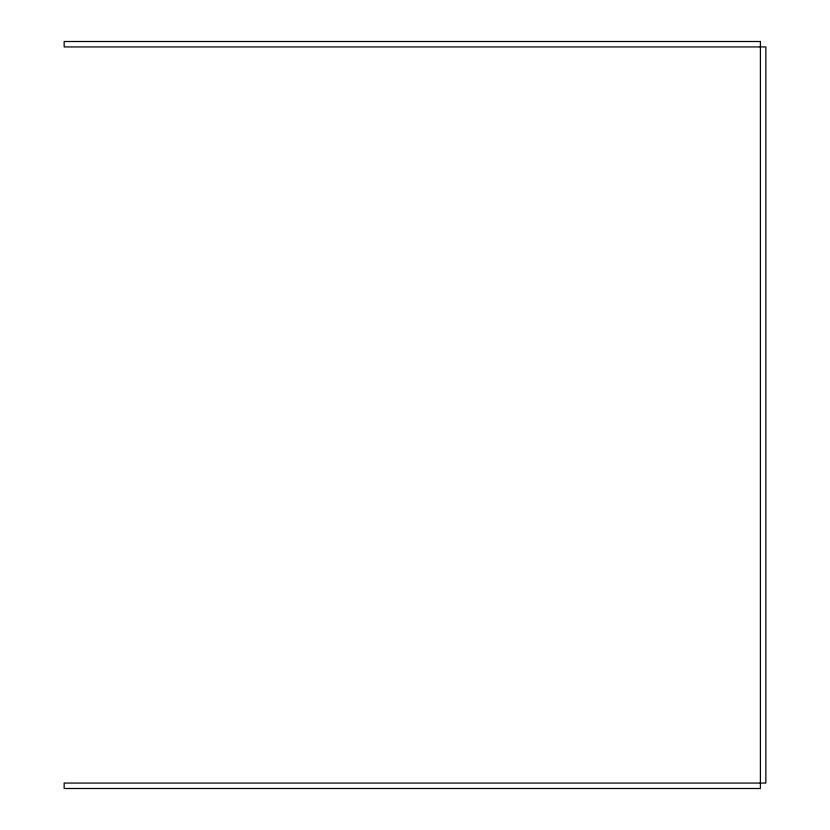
<?xml version="1.0" encoding="UTF-8"?>
<svg xmlns="http://www.w3.org/2000/svg" width="830" height="830" viewBox="0 0 830 830"><rect width="100%" height="100%" fill="white"/><g stroke="black" fill="none" stroke-linecap="round" stroke-linejoin="round"><path stroke-width="1.25" d="M760.394 41.5L64.159 41.5L64.159 46.937L765.841 46.937L765.841 783.064L64.159 783.064L64.159 788.5L760.394 788.5L760.394 41.5"/></g></svg>
